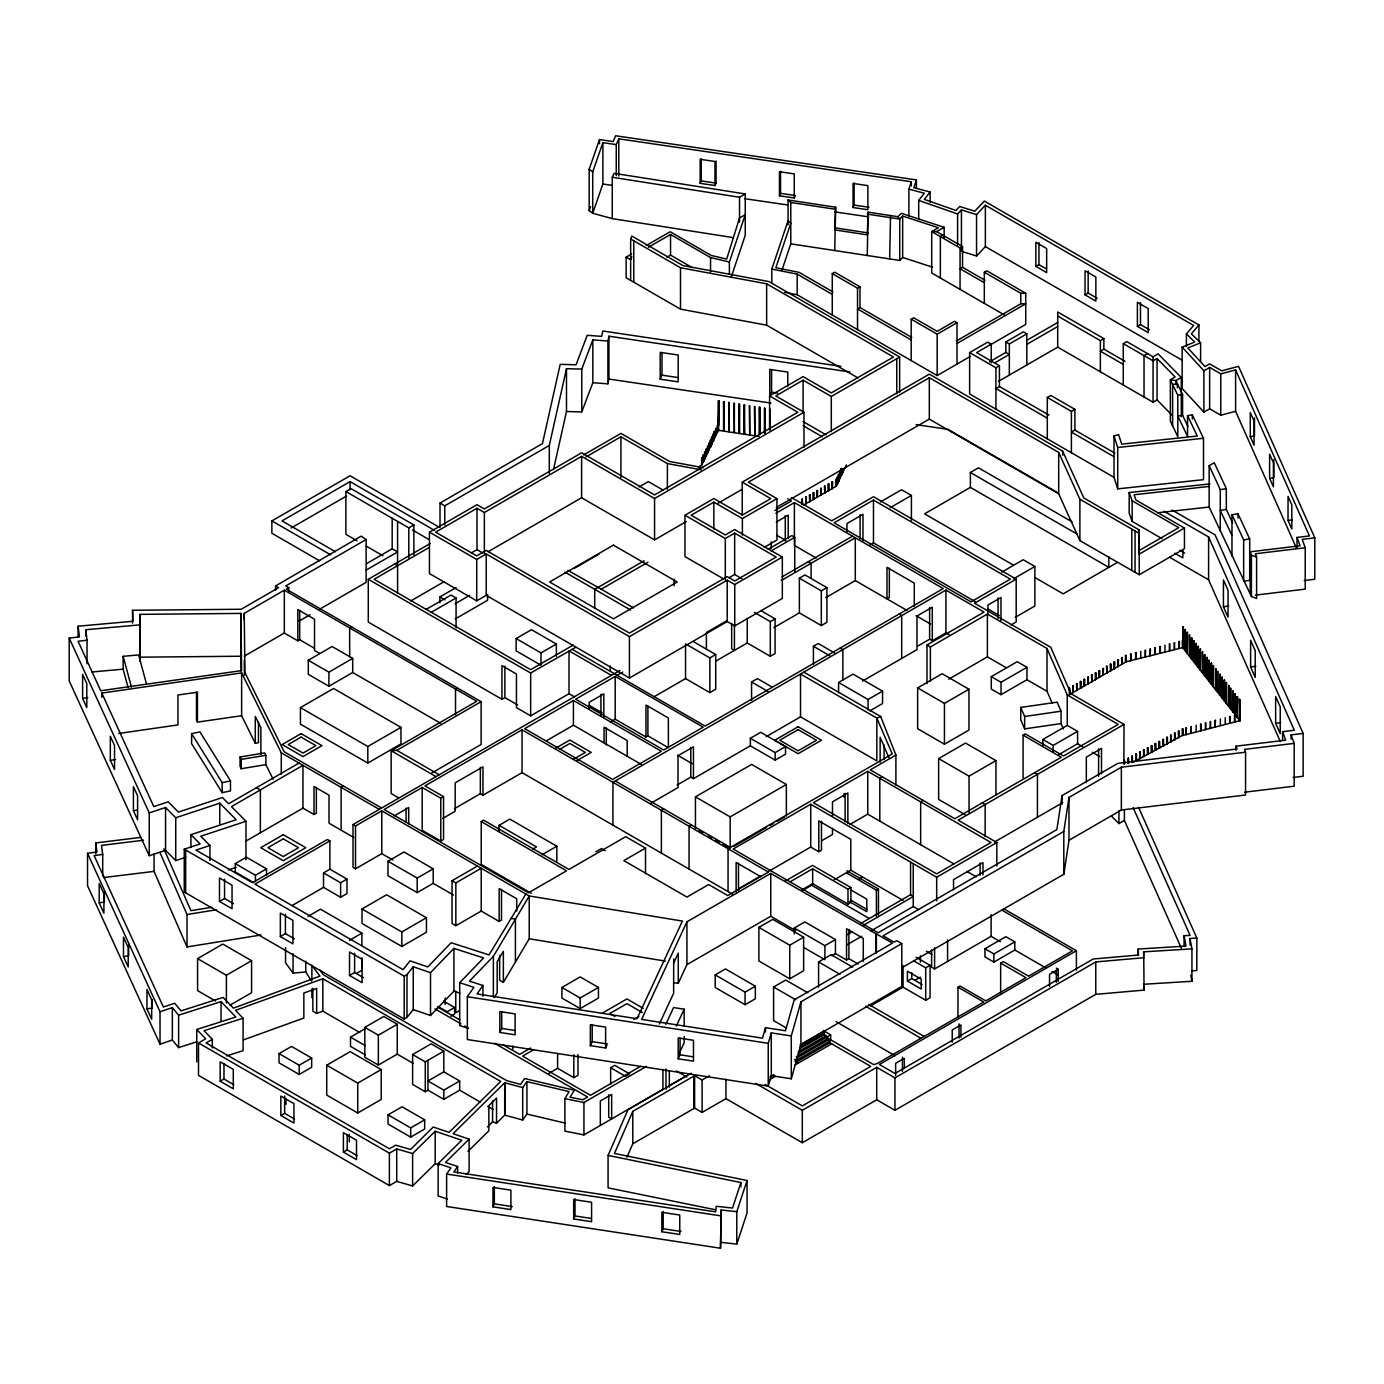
<?xml version="1.0" encoding="UTF-8"?>
<svg xmlns="http://www.w3.org/2000/svg" width="1384" height="1384" viewBox="0 0 1384 1384"><rect width="100%" height="100%" fill="white"/><g stroke="black" fill="none" stroke-linecap="round" stroke-linejoin="round"><path stroke-width="1.5" d="M447.292 1199.046L438.157 1195.966L438.157 1163.546L450.924 1167.854L446.617 1174.047L446.617 1206.485L720.493 1248.23L721.202 1209.979L736.79 1211.692L747.066 1180.5L614.479 1153.443L632.782 1111.369L694.612 1075.679L702.103 1080.004L709.438 1075.766M720.493 1248.23L721.202 1209.979M1163.927 511.18L1208.595 536.975L1294.317 730.25L1282.587 731.669L1285.667 740.181L1236.05 746.166L1237.071 748.969L1117.805 763.397L1062.047 795.592L1056.874 829.587L878.183 932.764L733.157 849.032L810.73 804.242L936.674 877.231L996.843 842.51L996.843 866.055M1063.812 874.273L1063.812 831.455L1068.984 797.443L1121.369 767.203L1245.565 752.187L1245.565 795.004L1121.369 810.021L1068.984 840.278L1063.812 874.273L901.728 967.849M553.479 469.626L566.488 411.498L581.764 411.93L592.836 382.728L607.905 383.818L607.905 341L608.943 336.208L849.932 371.967M607.905 383.818L608.943 379.043L608.943 336.208M549.292 473.311L549.292 445.475L566.488 368.68L581.764 369.113L592.836 339.91L607.905 341M791.285 1035.941L800.938 1001.826L901.797 943.594L901.797 986.411L800.938 1044.66L791.285 1078.776L771.286 1075.714L771.286 1032.879L791.285 1035.941L791.285 1078.776M765.508 1027.707L762.463 1038.138L641.588 1019.403L686.931 921.813L770.75 873.425L892.472 943.127L794.226 999.836L785.472 1030.769L765.508 1027.707L765.508 1031.997M467.809 1028.174L459.696 1025.561L459.696 982.726L473.916 987.311L467.342 996.722L467.342 1039.54L768.241 1086.146L768.241 1043.328L771.286 1032.879M768.241 1086.146L771.286 1075.714M908.907 216.077L908.907 189.175L911.347 181.754L618.821 138.833L616.261 144.611L616.261 175.647M733.157 237.615L612.264 218.62L592.715 213.257L589.169 210.645L589.169 169.263L599.514 139.559L613.112 141.549L615.655 135.77L916.416 179.903L913.838 187.705L930.117 191.995L930.117 202.341M715.614 1209.789L608.078 1187.853L608.078 1155.415L740.924 1182.541L732.517 1208.059L716.272 1206.277L715.597 1211.848L453.866 1171.954L457.637 1166.522L445.51 1162.439L469.107 1139.136L453.07 1133.721L504.71 1082.738L522.702 1087.582L526.923 1081.631L569.118 1091.595L564.88 1098.671L564.88 1131.109L583.944 1134.915L662.936 1089.312L662.936 1069.849M721.202 1242.399L736.79 1244.112L747.066 1212.92L747.066 1180.5M729.385 274.361L729.385 261.991L745.249 214.693L739.523 217.997L726.687 259.067L711.324 255.486L670.185 231.733L646.311 245.504M731.357 276.696L745.249 235.315L745.249 193.95L614.115 173.346L612.264 177.256L612.264 218.62M771.822 283.512L771.822 269.084L788.067 220.713L790.783 223.222L775.836 267.735L799.087 272.371L832.96 291.92M781.96 270.157L790.783 243.843L790.783 202.462L788.067 199.971L788.067 224.831M602.888 142.656L602.888 184.02L592.715 213.257L592.715 171.893L602.888 142.656L616.261 144.611M589.169 210.645L590.536 206.683M858.028 377.936L766.649 325.188L680.495 309.134L630.654 280.398L630.654 239.017L631.831 236.076L682.848 265.538L768.985 281.592L899.635 357.02L899.635 392.191M631.831 256.836L630.654 259.76L626.139 257.147L626.139 277.786L630.654 280.398M608.078 1155.415L627.938 1109.778L691.239 1073.223M626.952 1157.18L632.782 1143.789L632.782 1111.369M716.064 161.028L716.064 183.103L714.992 185.542L700.183 183.363L701.255 180.923L701.255 158.866M780.524 193.345L795.35 195.525L794.26 197.964L779.452 195.801L780.524 193.345L780.524 171.287M853.046 207.531L853.046 183.449L867.872 185.629L867.872 209.711L853.046 207.531L854.136 205.091L854.136 183.017M660.203 379.199L660.203 352.366L678.195 355.031L678.195 381.863L660.203 379.199L662.002 375.168L662.002 352.47M771.58 369.493L771.58 392.191L769.781 396.205L769.781 369.39L787.773 372.054L787.773 386.499M834.76 250.539L835.642 207.219L788.067 199.971M835.642 207.219L834.76 229.917L867.249 234.865L868.131 212.167L898.026 216.717L899.738 219.07L899.738 260.452L790.783 243.843M867.249 255.504L868.131 212.167M890.552 215.575L889.653 258.912M492.963 1206.848L492.963 1187.42L510.904 1190.154L510.904 1209.581L492.963 1206.848L494.33 1203.855L494.33 1186.572M573.651 1218.958L573.651 1199.53L591.591 1202.264L591.591 1221.691L573.651 1218.958L575.017 1215.965L575.017 1198.7M661.829 1231.743L661.829 1212.315L679.752 1215.048L679.752 1234.476L661.829 1231.743L663.196 1228.75L663.196 1211.484M499.832 1032.447L499.832 1011.548L515.107 1013.918L515.107 1034.799L499.832 1032.447L501.7 1028.433L501.7 1011.721M606.867 1045.335L605.621 1047.999L590.345 1045.647L592.214 1041.633L592.214 1024.921M673.627 963.108L678.264 953.144L678.264 983.315L673.697 982.605M659.389 1023.935L673.627 993.297L673.697 958.904M678.264 983.315L686.931 964.631L686.931 921.813M665.791 1024.368L673.593 1007.569L684.163 1009.196L684.163 1025.994M676.343 1026.011L684.163 1009.196M678.956 1054.003L684.163 1042.809L684.163 1036.495M678.212 1058.812L678.212 1037.931L693.488 1040.301L693.488 1061.182L678.212 1058.812L680.08 1054.798L680.08 1038.104M718.417 425.943L718.556 400.737L718.607 430.337M759.003 436.444L718.088 430.251L719.074 400.824M723.538 401.844L724.04 430.995L724.178 401.637M701.601 458.208L702.12 464.886L702.259 458M703.02 455.249L703.539 461.927L703.678 455.042M704.577 451.997L704.421 458.882M705.978 449.056L705.84 455.942M707.397 446.098L707.241 452.983M708.798 443.139L709.179 450.111L709.317 443.226M710.217 440.181L710.061 443.78M711.48 440.821L711.618 437.223L712.137 443.901M712.881 437.863L713.037 434.282L713.538 440.942M714.3 434.905L714.438 431.324L714.438 437.915M715.701 431.946L715.857 428.365L715.701 435.251M717.258 425.407L717.12 432.292M711.999 444.195L712.137 437.309M713.4 441.237L713.538 434.351M728.797 402.363L729.299 431.514M701.601 464.799L701.757 457.914M703.02 461.841L703.159 454.955M718.556 429.801L701.861 464.834L698.142 466.996M710.719 446.859L710.719 440.268M733.918 403.177L734.42 432.327M723.538 430.908L723.676 401.55M738.883 404.284L739.402 433.434L739.54 404.076M744.004 405.097L744.523 434.247L744.661 404.889M749.263 405.616L749.782 434.766M738.883 433.348L739.021 403.99M754.384 406.429L754.903 435.579M744.004 434.161L744.142 404.803M759.366 434.541L759.505 407.242L760.006 434.317M759.868 434.611L760.006 407.328M764.487 433.278L764.625 408.055L764.989 433.348M770.109 409.249L770.109 430.009M836.109 479.279L835.659 486.32L835.659 479.729M837.078 477.238L837.441 484.21L837.579 477.324M838.341 474.591L838.86 481.251L838.998 474.366M839.759 471.633L840.261 478.293L840.399 471.425M841.161 475.266L841.299 468.38L841.299 474.971M838.341 481.182L838.479 474.297M839.759 478.224L839.898 471.338M842.718 472.013L842.718 468.726M846.368 464.92L836.213 486.199L803.395 505.16M835.659 486.32L836.109 485.871M493.379 956.327L529.224 895.967L682.399 921.069L637.038 1018.711L477.048 993.92L482.947 985.46L469.47 981.135L493.379 956.327L493.379 996.999M494.33 997.553L497.167 992.778L497.167 961.707L503.361 951.292L503.361 982.363L499.641 980.218L499.641 955.375M503.361 982.363L529.224 938.784L529.224 895.967L381.759 810.834L355.515 825.988L353.024 824.535L353.024 867.353L355.515 868.806L381.759 853.651L392.883 860.069M525.851 894.012L489.054 954.925L451.149 942.746L427.829 966.932L410.045 960.859L403.038 969.648L254.95 884.151L329.894 840.901L329.894 869.204L346.986 879.082L346.986 893.58L340.62 897.264L323.51 887.386L292.007 905.586M487.445 1126.957L492.583 1121.888L496.545 1123.22L504.71 1115.158L522.702 1120.002L526.923 1114.051L526.923 1081.631M918.699 219.001L918.699 200.386L924.339 193.241L908.907 189.175M930.117 191.995L924.287 199.382L955.946 210.472L959.683 206.493L974.786 211.216L984.318 201.061L1198.925 324.963L1198.925 341.502M413.245 966.776L413.245 1009.593L406.983 1017.43L404.214 1019.022L184.245 892.023L184.245 849.205L404.214 976.204L406.983 974.613L413.245 966.776L430.51 972.658L453.935 948.386L483.604 957.936L459.696 982.726M1186.399 346.363L1186.399 333.942L1193.631 325.465L985.373 205.23L976.55 214.641L976.55 256.005L961.447 251.282L961.447 209.901L976.55 214.641M1198.925 324.963L1191.364 333.838L1200.603 342.782L1200.603 361.397M957.607 245.037L957.607 214.001L961.447 209.901M976.55 256.005L985.373 246.612L985.373 205.23M413.245 1009.593L430.51 1015.493L453.935 991.204L453.935 948.386M898.026 216.717L901.33 213.326L944.148 227.287L944.148 237.633M1004.369 314.947L931.709 272.994L931.709 231.612L938.421 227.737L902.662 216.077L899.738 219.07L867.249 214.122M899.738 260.452L902.662 257.459L902.662 216.077M196.805 1041.789L178.623 1047.601L172.343 1040.041L160.025 1044.176L160.025 1011.756L172.343 1007.604L178.623 1015.181L221.025 1001.618L235.782 1017.015L196.753 1029.488L205.68 1038.796L198.5 1042.948L198.5 1075.368L389.388 1185.586L396.724 1181.365L412.622 1185.967L412.622 1153.547L435.182 1131.264L461.754 1140.243L438.157 1163.546M412.622 1185.967L435.182 1163.702L435.182 1131.264M467.965 1151.419L488.846 1130.814L488.846 1105.66L496.545 1098.048L496.545 1123.22M466.166 1174.48L469.107 1171.556L469.107 1139.136M440.008 527.442L440.008 503.084L542.476 443.555L560.209 364.338L576.055 364.805L587.214 335.309L601.659 336.364L602.818 331.018L840.797 366.327M353.024 824.535L619.928 670.462M626.139 257.147L631.64 253.981M648.421 247.252L670.548 234.484L710.546 257.562L729.385 261.991M612.264 177.256L739.523 197.255L745.249 193.95M666.863 257.234L670.548 255.106L692.363 267.7M319.669 560.849L271.87 533.255L271.87 520.903L350.065 475.75L439.195 527.2M434.49 530.366L350.065 481.615L282.025 520.903L335.43 551.732M357.003 540.781L345.896 534.362L345.896 491.545L350.965 488.604L413.885 524.934L413.885 554.915M291.228 527.944L346.398 496.095M275.589 590.224L275.589 585.934L361.207 536.144L366.137 539.535L366.137 582.353L319.41 609.341M366.137 539.535L285.761 585.934L288.737 587.664L288.737 591.954M244.224 619.79L244.224 613.371L284.325 590.207L476.753 701.307L391.153 750.733L391.153 793.551L398.609 797.859M288.737 587.664L286.211 589.134L481.13 701.671L481.13 744.488L431.652 773.068M832.268 314.998L832.268 273.634L834.742 272.198L860 286.782L860 307.525L911.814 337.437M440.008 503.084L444.766 505.835L549.292 445.475M345.896 491.545L408.799 527.875L413.885 524.934M984.924 280.225L962.537 267.302L962.537 246.56L960.064 247.978L931.709 231.612L936.657 231.612L944.148 227.287M366.673 563.548L392.174 548.825L397.571 551.939L366.137 570.087M942.833 235.176L940.359 236.595L940.359 277.976M764.21 547.372L776.943 540.019L776.943 498.638L742.378 518.585L713.85 502.132L691.135 515.229L725.303 534.968L734.662 529.553L782.341 557.077L782.341 598.459L734.748 625.914L727.206 621.572L629.426 678.022L486.234 595.345L476.719 600.846L429.438 573.547L429.438 532.165L477.013 504.693L484.365 508.949L581.609 452.81L654.563 494.936L797.807 412.242L769.591 395.945L803.083 376.621L831.3 392.9L893.459 357.02L766.649 283.807L680.495 267.752L630.654 239.017M832.268 273.634L857.526 288.201L860 286.782M803.983 447.413L803.983 412.242L654.563 498.499L581.609 456.374L484.365 512.513L477.013 508.274L435.614 532.165L476.719 555.901L486.234 550.399L629.426 633.076L727.206 576.626L734.748 580.986L776.147 557.077L734.662 533.117L725.303 538.532L684.959 515.229L684.959 556.61L723.469 578.841M517.564 704.923L504.883 697.605L501.959 699.283L368.282 622.091L368.282 579.273L430.251 543.497M583.598 454.955L620.932 433.4L669.596 461.495L703.522 467.706M298.84 621.208L310.051 614.721M429.213 547.458L374.095 579.273L530.66 669.666L573.149 645.134M585.916 456.979L620.932 436.773L667.382 463.588L701.325 469.799M244.224 656.189L284.325 633.042L297.82 640.827L299.688 639.737L314.549 648.317M860 307.525L857.526 308.961L911.191 339.945M962.537 267.302L960.064 268.738L984.318 282.734M471.615 552.77L477.013 549.638L482.532 552.839M351.553 626.865L349.668 627.938L349.668 656.673M488.102 551.732L581.609 497.756L654.563 539.881L686.308 521.543M429.438 532.165L476.719 559.465L486.234 553.963L629.426 636.64L727.206 580.19L734.748 584.55L782.341 557.077M352.695 672.503L328.908 686.239L308.303 674.354L308.303 660.272L332.108 646.518L352.695 658.421L352.695 672.503L440.562 723.226M410.615 601.019L444.091 581.695M984.318 303.356L984.318 272.233L986.792 270.797L1025.734 293.287L1025.734 324.41L990.442 344.789M899.635 357.02L831.3 396.464L803.083 380.185L775.767 395.945L803.983 412.242M911.191 360.567L911.191 319.185L913.648 317.766L937.158 331.33L954.545 321.296L957.019 322.714L957.019 364.096M439.887 602.663L439.887 596.937L456.08 587.577M426.22 609.358L451.011 595.051L456.08 597.974L456.08 627.938M639.2 486.874L648.352 481.597L663.057 490.074M431.272 612.282L456.08 597.974M308.303 660.272L328.908 672.157L352.695 658.421M1035.855 266.403L1046.667 272.631L1046.667 248.566L1035.855 242.321L1035.855 266.403L1038.951 264.621L1046.148 268.773M455.198 603.701L469.591 595.38M911.191 319.185L937.158 334.184L957.019 322.714M300.432 707.605L333.579 688.471L400.962 727.378L400.962 743.917L367.815 763.068L300.432 724.161L300.432 707.605L367.815 746.512L400.962 727.378M455.198 618.959L487.601 600.258L487.601 594.532M956.379 340.983L1020.786 303.788L1025.734 303.788L957.019 343.457M574.81 568.046L598.995 554.084M684.959 515.229L713.85 498.551L742.378 515.021L770.767 498.638L742.239 482.168L742.239 515.263M742.239 482.168L929.321 374.164L1062.618 451.115L1083.81 497.946L1139.049 529.847L1139.291 574.723L1079.883 540.625L1058.691 493.794L1058.691 452.412L929.321 377.728L748.415 482.168L776.943 498.638M1187.887 426.393L1182.576 415.269L1177.801 416.03L1187.559 436.41L1187.559 415.667L1192.316 414.906L1203.509 438.278L1203.509 479.66L1117.718 488.863L1114.016 477.324L969.63 393.973L969.63 352.591L987.726 342.142L991.238 344.166L991.238 362.833M991.238 344.166L976.62 352.591L999.421 365.757L999.421 386.499L1048.968 415.113M784.503 292.232L797.184 294.757L937.158 375.566L970.011 356.588M718.071 503.222L742.343 489.192M1085.056 294.878L1095.869 301.107L1095.869 277.042L1085.056 270.797L1085.056 294.878L1088.153 293.097L1097.166 298.287M989.543 361.847L1005.839 352.436L1005.839 341.935L1023.33 331.831L1026.824 333.855L1026.824 364.978M1005.839 341.935L1009.334 343.959L1026.824 333.855M644.183 560.762L594.722 589.324L594.722 608.579M1026.945 340.239L1057.705 322.489M299.065 763.086L228.62 803.758L222.443 797.53L178.398 812.079L168.225 801.838L153.797 806.595L101.811 693.073L241.629 672.918L281.281 752.809L281.281 774.227M567.976 570.398L601.21 589.203L647.92 562.233M516.128 638.56L540.988 652.919L540.988 665.22L516.128 650.861L516.128 638.56L531.491 629.685L556.368 644.044L556.368 656.345M994.854 362.816L1009.334 354.46L1005.839 352.436M1026.824 344.357L1057.705 326.52M969.63 352.591L995.926 367.763L999.421 365.757M457.395 687.969L455.526 689.042L455.526 714.749M776.389 507.392L929.321 419.11L1058.691 493.794M774.902 510.488L791.475 500.922L787.755 498.794M998.469 381.361L1057.705 347.159L1153.062 402.208L1157.059 399.907L1157.059 358.525L1153.062 360.826L1123.272 343.63L1123.272 385.012M775.87 513.291L794.381 502.6L943.248 588.563L705.079 726.064L572.197 649.356L530.66 673.022L368.282 579.273M801.872 504.174L802.236 499.018L802.616 504.174M805.626 497.064L805.99 503.863L806.37 497.064M809.38 494.901L809.744 501.7L810.124 494.901M813.135 492.721L813.498 499.538L813.878 492.721M816.889 490.559L817.252 497.358L817.633 490.559M820.643 488.396L821.006 495.195L821.387 488.396M824.397 486.234L824.76 493.033L825.141 486.234M828.151 484.054L828.514 490.87L828.895 484.054M831.905 481.892L832.268 488.69L832.649 481.892M999.421 386.499L995.926 388.523L1047.307 418.193M540.988 652.919L556.368 644.044M776.286 522.045L788.188 515.177L788.188 538.428M1057.705 316.019L1100.366 340.654L1103.861 338.63L1103.861 349.131L1125.019 361.345M435.891 776.562L391.153 750.733L396.827 750.353L481.13 701.671M572.197 649.356L575.9 647.21M245.919 841.091L302.958 808.152L314.012 814.536L316.348 813.187L316.348 787.323M1137.389 326.382L1148.201 332.61L1148.201 308.546L1137.389 302.3L1137.389 326.382L1140.485 324.6L1149.499 329.79M343.457 786.008L341.121 787.358L341.121 830.175M1103.861 349.131L1100.366 351.155L1123.272 364.39M1123.272 343.63L1126.766 341.606L1153.062 356.795L1158.149 353.854L1181.296 377.469L1181.296 416.774M768.103 549.292L791.804 535.608L794.745 537.303L794.745 571.557M771.044 550.988L794.745 537.303M729.057 577.751L734.662 574.498L741.876 578.668M253.601 882.577L235.263 871.989L235.263 863.633L246.352 857.215L266.541 868.875L266.541 875.138M1047.307 438.815L1047.307 397.45L1050.802 395.426L1074.901 409.335L1074.901 430.078L1114.95 453.208M873.477 500.091L834.102 522.823L970.997 601.867L1010.372 579.135L873.477 500.091L873.477 542.909L975.218 601.659M880.362 501.977L901.555 489.746L911.416 495.437L911.416 520.401M1147.544 353.595L1144.032 355.619L1144.032 397M890.223 507.668L911.416 495.437M501.959 699.283L501.959 665.652L516.457 674.025L516.457 707.639L530.66 715.839L569.014 693.695L574.533 696.879M235.263 863.633L255.435 875.276L266.541 868.875M219.485 901.434L232.045 908.7L232.045 885.206L219.485 877.958L219.485 901.434L224.554 898.51L233.533 903.683M782.133 576.817L852.527 536.179M1047.307 397.45L1071.406 411.359L1074.901 409.335M422.189 787.479L422.189 830.296L440.787 841.039L443.555 839.448L443.555 796.63L440.787 798.222L422.189 787.479L384.095 809.484L528.463 892.818L566.558 870.83L481.234 821.577L481.234 864.394L531.318 893.303M645.515 873.806L645.515 848.098L623.821 860.623L686.948 897.074L708.66 884.549L727.724 895.569L768.414 872.076L522.045 729.835L424.957 785.887L443.555 796.63M573.426 700.512L524.674 728.659L612.628 779.434L661.379 751.287L573.426 700.512L573.426 725.216L641.588 764.573M615.188 676.395L575.658 699.214L663.611 750.007L703.159 727.171L615.188 676.395L615.188 719.213L645.982 736.997L647.902 735.873L668.403 747.706L668.351 717.967L645.982 705.044L645.982 736.997M617.108 675.288L622.696 672.07M781.164 580.571L855.295 537.771L855.295 580.588L907.022 610.465M1108.861 556.697L1108.861 567.353L970.374 487.393L970.374 472.498L978.488 467.809L1072.046 521.837M799.364 612.887L799.364 578.183L804.952 574.948L826.905 587.629L826.905 622.333L821.317 625.551L799.364 612.887L773.864 627.609M726.929 620.672L706.376 632.54L706.376 649.563M394.336 815.816L408.695 807.529L408.695 823.826M869.965 544.933L873.477 542.909M970.374 487.393L924.564 513.845L1013.278 565.053M1074.901 430.078L1071.406 432.102L1114.016 456.703M546.334 740.855L573.426 725.216M323.51 887.386L323.51 872.889L329.894 869.204M1181.296 377.469L1175.916 380.583L1170.362 379.735L1170.362 421.117L1177.801 436.669L1177.801 395.288L1170.362 379.735L1175.137 376.984L1157.059 358.525M799.364 578.183L821.317 590.847L826.905 587.629M1235.601 369.926L1235.601 411.29L1220.774 415.235L1209.651 408.816L1203.907 412.138L1203.907 370.756L1209.651 367.435L1220.774 373.853L1235.601 369.926L1309.437 535.937L1297.033 537.424L1297.033 547.77M754.332 612.368L770.317 621.589L775.075 618.856L775.075 653.559L770.317 656.293L747.239 642.972L715.718 661.171M685.547 678.592L685.547 643.889L709.854 657.919L715.718 654.528L715.718 689.232L709.854 692.623L685.547 678.592L654.113 696.74M555.555 748.294L569.827 740.059L591.227 752.412L576.955 760.646M454.419 808.688L480.352 793.707L482.964 795.212L522.045 772.653L732.897 894.393M559.482 749.419L569.827 743.45L585.346 752.412L573.27 759.384M215.593 1001.03L197.583 990.633L197.583 958.628L222.772 944.078L251.577 960.704L251.577 992.726L229.986 1005.182M442.724 818.446L455.18 811.266L455.18 782.86L482.964 766.822L482.964 795.212M610.327 722.016L615.188 719.213M825.816 597.611L855.295 580.588M323.51 872.889L340.62 882.767L346.986 879.082M433.209 883.355L417.19 892.594L387.987 875.743L387.987 861.246L404.024 851.99L433.209 868.841L433.209 883.355L453.485 895.05M308.009 916.398L320.465 909.201L361.899 933.127L361.899 945.497M280.346 936.57L292.906 943.836L292.906 920.36L280.346 913.094L280.346 936.57L285.415 933.646L294.394 938.819M481.234 821.577L483.639 820.193L568.945 869.446L625.724 836.68L645.515 848.098M197.583 958.628L226.388 975.253L251.577 960.704M499.088 831.749L499.088 825.314L509.848 819.12L556.835 846.247L556.835 861.263M751.564 700.373L751.564 682.001L757.429 678.61L772.064 687.052M813.411 664.666L813.411 646.293L818.255 643.491L834.708 653.006M362.02 908.977L386.62 894.756L426.445 917.748L426.445 932.245L401.827 946.466L362.02 923.474L362.02 908.977L401.827 931.951L426.445 917.748M387.987 861.246L417.19 878.096L433.209 868.841M926.986 683.558L926.986 645.031L984.024 612.091L945.912 590.086L612.939 782.323L612.939 825.141M501.492 889.341L501.492 920.083L499.157 921.433L481.217 911.07L455.838 925.723L452.049 923.543L452.049 880.708L477.428 866.073M349.443 940.324L361.899 933.127M452.049 880.708L455.838 882.906L481.217 868.252L481.217 911.07M1001.843 572.094L1023.209 559.741L1034.869 566.471L1034.869 606.002L1015.285 617.316M532.823 849.067L536.525 846.939L499.088 825.314M243.082 1018.226L204.054 1030.699L212.323 1039.332L206.095 1042.948L389.388 1148.772L395.668 1145.156L410.529 1149.464L433.261 1127.026L449.108 1132.371L500.714 1081.44L322.835 978.747L235.522 1010.337L243.082 1018.226L243.082 1050.664L226.647 1055.906M1255.392 595.137L1305.233 589.117L1305.233 547.753L1255.392 553.756L1256.603 557.112L1256.603 598.493L1251.43 596.539L1209.149 507.046L1209.149 465.664L1214.252 462.723L1226.328 488.673L1226.328 509.433L1232.625 522.962M1013.503 578.823L1034.869 566.471M1011.116 624.893L1016.185 621.952L1016.185 579.135L974.474 603.216L1050.733 647.262L1070.974 693.747L1124.033 724.386L1123.86 763.812M838.583 692.813L838.583 682.485L853.046 674.129L882.542 691.152L882.542 703.556L869.879 710.857M542.199 854.707L556.835 846.247M750.353 745.803L750.353 738.295L760.733 732.292L785.541 746.616L785.541 754.124L775.161 760.127L750.353 745.803L693.436 778.673L690.789 777.133L677.053 785.057M917.73 646.103L929.615 639.235L932.28 640.775L945.912 632.903L949.528 635.014M349.529 975.478L362.089 982.726L362.089 959.25L349.529 952.002L349.529 975.478L354.615 972.537L363.594 977.727M356.57 973.315L361.899 970.236L361.899 957.866M650.324 803.568L678.004 787.582L678.004 755.716L693.436 746.806L693.436 778.673M766.165 736.686L800.523 716.843L876.851 760.906L876.851 718.088L800.523 674.025L800.523 716.843M862.405 681.118L916.986 649.615L916.986 616.018L932.28 607.195L932.28 640.775M926.986 645.031L930.377 646.968L987.398 614.046L1047.013 648.473L1067.254 694.976L1067.254 725.389L1042.861 739.488L1042.861 745.682M663.714 808.931L661.379 810.28L661.379 853.098M595.829 851.835L601.504 848.565L605.223 850.71M695.443 828.445L695.443 796.855L751.633 764.418L786.354 784.468L786.354 816.058M750.353 738.295L775.161 752.602L785.541 746.616M838.583 682.485L868.079 699.508L882.542 691.152M1116.975 562.665L1063.171 593.857L1035.457 577.855M220.16 1081.215L233.29 1088.793L233.29 1069.365L220.16 1061.787L220.16 1081.215L223.966 1079.018L233.81 1084.693M1139.291 574.723L1184.445 548.669L1184.445 528.048L1139.291 554.102L1139.049 550.59L1178.736 527.685L1132.164 500.8L1129.171 492.531L1209.997 483.916M279.049 1053.605L291.505 1046.425L311.659 1058.051L311.659 1067.272L299.203 1074.451L279.049 1062.825L279.049 1053.605L299.203 1065.247L311.659 1058.051M917.627 687.9L942.141 673.748L968.956 689.232L968.956 730.043L944.442 744.194L917.627 728.728L917.627 687.9L944.442 703.383L968.956 689.232M691.394 824.916L689.059 826.265L689.059 869.083M948.767 679.181L987.398 656.864L1006.03 667.624M364.822 1027.378L383.731 1016.461L397.26 1024.264L397.26 1054.141L378.351 1065.057L364.822 1057.255L364.822 1027.378L378.351 1035.18L397.26 1024.264M695.443 796.855L730.164 816.906L786.354 784.468M365.272 1054.868L350.498 1046.339L350.498 1037.135L365.272 1028.606M991.273 676.655L1017.205 661.69L1026.963 667.313L1026.963 679.717L1001.03 694.682L991.273 689.059L991.273 676.655L1001.03 682.295L1026.963 667.313M326.728 1065.213L350.204 1051.65L381.205 1069.555L381.205 1099.432L357.729 1112.995L326.728 1095.09L326.728 1065.213L357.729 1083.118L381.205 1069.555M450.907 1016.202L454.609 1014.057L454.609 1007.517L447.205 1011.791L438.866 1006.981M733.797 846.403L766.425 827.563M770.04 825.469L773.673 823.376M777.306 821.283L784.555 817.114M867.733 771.338L813.394 802.703L936.674 873.875L991.013 842.51L867.733 771.338L867.733 814.155L953.991 863.945M803.81 672.122L880.674 716.514L895.898 755.076L870.259 769.885L954.839 818.722L1061.286 757.273L1023.07 735.198L1023.07 778.016M459.315 1010.735L455.768 1012.777L455.768 991.152M280.848 1115.487L293.962 1123.064L293.962 1103.636L280.848 1096.059L280.848 1115.487L284.654 1113.307L294.481 1118.981M882.317 776.856L879.809 778.31L879.809 821.127M459.678 1090.177L443.814 1099.329L427.967 1090.177L425.286 1091.734L412.622 1084.416L412.622 1054.539L431.168 1043.83L443.814 1051.148L443.814 1071.822L459.678 1080.973L459.678 1090.177L480.196 1102.027M965.461 814.899L938.629 799.416L938.629 758.605L965.53 743.07L995.944 760.629L995.944 795.004M1069.711 688.038L1069.711 694.63M1072.721 685.858L1073.102 692.675L1073.465 685.858M1076.475 683.696L1076.856 690.495L1077.219 683.696M1080.229 681.534L1080.61 688.332L1080.973 681.534M1083.983 679.371L1084.364 686.17L1084.727 679.371M1087.737 677.191L1088.118 684.007L1088.481 677.191M1091.492 675.029L1091.872 681.828L1092.236 675.029M1095.246 672.866L1095.626 679.665L1095.99 672.866M1099 670.686L1099.38 677.503L1099.744 670.686M1102.754 668.524L1103.134 675.34L1103.498 668.524M1106.508 666.361L1106.889 673.16L1107.252 666.361M1110.262 664.199L1110.643 670.998L1111.006 664.199M1114.016 662.019L1114.397 668.835L1114.76 662.019M1117.77 659.857L1118.151 666.656L1118.514 659.857M1121.524 657.694L1121.905 664.493L1122.268 657.694M1125.279 655.514C1128.185 663.749 1124.223 664.908 1125.728 655.272M412.622 1054.539L425.286 1061.839L443.814 1051.148M561.921 987.467L580.19 976.914L598.459 987.467L598.459 998.054L580.19 1008.59L561.921 998.054L561.921 987.467L580.19 998.002L598.459 987.467M1070.749 693.817L1126.213 661.742M1125.659 662.331L1126.022 655.514M738.71 888.649L760.871 875.847M768.258 871.591L810.73 847.06L818.774 851.714L821.456 850.174L821.456 821.387M822.079 840.521L832.493 834.5L832.493 828.376M849.689 824.587L867.733 814.155M1023.07 735.198L1025.302 733.918L1063.517 755.975L1118.22 724.386L1067.254 694.976M443.814 1071.822L427.967 1080.973L443.814 1090.125L459.678 1080.973M923.18 800.436L920.654 801.89L920.654 844.707M784.849 881.331L812.477 865.381L850.883 887.559L850.883 902.42L847.994 904.081L812.65 883.684L801.405 890.171M938.629 758.605L969.042 776.147L995.944 760.629M790.178 881.798L812.65 868.823L847.994 889.22L850.883 887.559M388.056 1114.847L402.035 1106.767L424.663 1119.829L424.663 1129.033L410.685 1137.112L388.056 1124.05L388.056 1114.847L410.685 1127.908L424.663 1119.829M343.405 1152.094L356.518 1159.654L356.518 1140.226L343.405 1132.666L343.405 1152.094L347.194 1149.896L357.037 1155.571M1042.861 739.488L1053.189 745.44L1077.582 731.357L1077.582 743.744L1058.414 754.816M802.512 890.5L811.664 885.224L869.014 918.336M530.712 1048.017L519.64 1054.4L502.79 1044.678M533.757 1049.66L522.581 1056.113L590.466 1095.298L640.567 1066.372M601.694 1013.503L626.935 998.937L643.162 1008.313M686.931 964.631L770.75 916.243L795.886 930.757M834.085 879.861L850.814 870.207L903.095 900.396M758.882 927.384L772.774 919.374L803.637 937.176L803.637 970.789L789.745 978.799L758.882 960.98L758.882 927.384L789.745 945.203L803.637 937.176M1124.033 724.386L958.143 820.176L996.843 842.51M858.755 879.29L862.301 877.231M198.5 1042.948L389.388 1153.166L396.724 1148.928L412.622 1153.547M633.786 1019.437L638.906 1016.479M794.295 934.027L794.295 928.007L804.848 921.917L835.452 939.58L835.452 953.593L846.558 960.012L848.894 958.662L858.184 964.043M715.182 974.872L725.458 968.938L755.335 986.204L755.335 998.798L745.076 1004.715L715.182 987.467L715.182 974.872L745.076 992.12L755.335 986.204M548.393 1073.638L557.614 1068.31L573.824 1077.669L577.993 1075.281L577.993 1054.487M846.748 873.062L876.418 890.189L878.459 889.012L878.459 914.962M994.49 842.008L1062.791 802.582M610.638 1067.739L614.79 1065.334L629.651 1073.915L625.499 1076.32L610.638 1067.739L610.638 1084.364M860.692 923.509L910.568 894.721L910.568 861.886M794.295 928.007L824.899 945.67L835.452 939.58M846.956 934.806L852.475 931.622M863.529 925.239L913.232 896.538L910.568 894.721M786.458 1028.053L773.604 1020.631L773.604 987.017L785.697 980.045L807.754 992.76M846.956 944.788L861.678 936.293M870.882 930.965L913.232 906.52L918.647 909.651M818.584 987.155L818.584 961.949L831.144 954.701L852.596 967.087M831.922 955.635L835.452 953.593M564.88 1098.671L583.944 1102.494L646.397 1066.424M1063.812 831.455L883.096 935.792L894.151 942.175L896.745 940.688L901.797 943.594M1111.404 816.093L1118.964 823.584L1124.396 820.452L1124.396 809.64M669.804 1085.333L685.634 1076.198M913.526 960.773L925.706 967.814L930.065 965.305L930.065 997.726L925.706 1000.234L903.06 987.173L870.484 1005.978M907.385 981.066L921.225 989.058L921.225 979.18L907.385 971.187L907.385 981.066L911.745 978.54L922.125 984.543M800.021 1044.868L822.373 1031.962L824.241 1033.035L824.241 1034.661L800.021 1048.639M914.841 980.356L920.412 977.139M931.605 950.116L931.605 967.226L934.598 968.956L991.117 936.328L1000.338 941.639M632.782 1143.789L694.612 1108.1L702.103 1112.425L725.96 1098.654L802.305 1142.734L876.712 1099.761L894.946 1110.297L1095.765 994.352L1144.084 990.114L1143.686 951.846L1191.935 948.853L1191.935 981.273L1143.686 984.266M800.021 1047.013L824.241 1033.035M798.17 1051.875L826.11 1035.734L826.11 1037.36L827.978 1038.432L827.978 1040.059L796.302 1058.345M798.17 1053.484L830.677 1034.869L830.677 1039.142M796.302 1056.719L827.978 1038.432M1014.818 950.012L993.885 962.088L984.941 956.915L984.941 948.767L1005.857 936.691L1014.818 941.864L1014.818 950.012L1046.408 968.246M796.302 1060.49L829.829 1041.131L829.829 1042.757L796.302 1062.116L796.302 1060.49L794.433 1059.417M770.144 1076.683L773.691 1074.641M770.231 1077.167L773.777 1075.109M768.553 1080.281L775.646 1076.181M795.16 1064.919L831.697 1043.83M984.941 948.767L993.885 953.939L1014.818 941.864M957.97 1017.448L957.97 987.173L959.977 986.014L985.754 1000.891L1025.959 977.692L1000.649 963.074L1000.649 993.331M1000.649 963.074L1003.279 961.551L1028.589 976.17L1072.444 950.843L1002.206 910.309M1076.406 970.184L1076.406 950.721L879.376 1064.486L894.946 1073.482L1093.204 959.008L1138.53 955.029L1138.115 949.061L1186.019 946.085L1184.099 935.74L1190.102 935.359L1133.15 807.668M755.75 1083.43L802.305 1110.297L876.712 1067.341L894.946 1077.859L1095.765 961.932L1144.084 957.693M1058.224 981.464L1058.224 969.284L1049.539 974.301L1049.539 986.481M1124.604 760.525L1124.604 763.83M1127.943 763.241L1128.341 758.086L1128.704 763.259M1131.818 761.148L1132.198 755.993L1132.562 761.165M1135.693 754.107L1136.437 760.716L1136.437 754.124M1139.568 752.014L1140.312 758.622L1140.312 752.031M1143.444 749.92L1144.187 756.512L1144.187 749.938M1147.319 747.827L1148.063 754.418L1148.063 747.827M1151.194 745.716L1151.938 752.325L1151.938 745.734M1155.052 743.623L1155.813 750.232L1155.813 743.641M1158.927 741.53L1159.688 748.139L1159.688 741.547M1162.802 739.437L1163.563 746.045L1163.563 739.454M1166.677 737.343L1167.439 743.935L1167.439 737.361M1170.553 735.25L1171.296 741.841L1171.296 735.25M1174.428 733.139L1175.172 739.748L1175.172 733.157M1178.303 731.046L1179.047 737.655L1179.047 731.063M1182.178 728.953C1185.171 736.876 1181.036 738.606 1182.628 728.711M1182.178 735.544L1133.513 762.082M880.674 716.514L876.851 718.088L892.247 753.969L728.053 848.773L728.053 891.59M1203.907 412.138L1182.161 388.523L1182.161 347.142L1194.773 342.056L1186.399 333.942M1200.603 342.782L1187.835 347.938L1204.98 366.57L1209.651 363.871L1221.709 370.825L1238.542 366.362L1314.8 537.857L1314.8 579.239L1304.299 580.501M243.549 1039.851L303.857 1018.036L303.857 993.055L316.659 988.418L316.659 1013.399L322.835 1011.168L359.736 1032.481M175.733 860.571L165.561 850.312L149.247 855.71L149.247 812.892L165.561 807.495L175.733 817.754L175.733 860.571L185.733 857.267M175.733 817.754L219.779 803.187L236.18 819.726L190.94 834.69L190.94 847.527M245.989 859.81L245.989 821.266L200.749 836.23L209.935 845.486L209.935 860.485M184.245 849.205L200.126 843.946L190.94 834.69M209.935 845.486L195.974 850.105L252.476 882.715L327.402 839.465L329.894 840.901M228.291 869.948L236.145 867.336M1114.016 477.324L1114.016 435.96L1118.601 434.559L1121.68 444.143L1197.298 436.029L1187.559 415.667M1182.732 626.762L1182.939 647.591L1183.424 626.917M1184.894 629.547L1185.102 650.394M1187.057 632.35L1187.282 653.179L1187.541 632.228M1189.237 635.152L1189.444 655.981M1191.399 637.955L1191.607 658.784L1191.884 637.816M1130.572 654.027L1130.797 660.895L1130.797 654.303M1135.416 652.764L1136.126 659.511L1136.126 652.919M1140.762 657.988L1140.762 651.397M1145.122 650.272L1145.329 657.141L1145.606 650.151M1149.966 649.01L1150.173 655.878L1150.45 648.888M1154.81 647.764L1155.017 654.632L1155.017 648.041M1159.654 646.518L1160.363 653.265L1160.363 646.674M1164.982 651.726L1164.982 645.134M1169.342 644.01L1169.566 650.878L1169.826 643.889M1174.186 642.764L1174.41 649.632L1174.67 642.626M1179.047 641.501L1179.255 648.369L1179.255 641.795M1182.369 640.654L1182.369 647.228L1239.977 720.839L1239.787 699.647M1193.562 640.74L1193.786 661.587M1195.724 643.543L1195.949 664.372L1196.208 643.422M1130.572 660.618L1131.057 653.905M1154.81 654.355L1155.294 647.643M1179.047 648.093L1179.531 641.38M1197.904 646.345L1198.111 667.174M1200.066 649.131L1200.291 669.977L1200.551 649.01M1202.229 651.933L1202.454 672.78M1204.409 654.736L1204.616 675.565L1204.893 654.615M1206.779 678.368L1207.056 657.4L1207.281 678.246M1208.734 660.324L1208.959 681.17L1209.218 660.203M1211.121 683.973L1211.398 663.005L1211.606 683.834M1213.076 665.929L1213.284 686.758L1213.56 665.808M1215.463 689.561L1215.723 668.593L1215.948 689.44M1217.401 671.517L1217.626 692.363M1219.788 695.149L1220.065 674.198L1220.273 695.028M1221.743 677.122L1221.968 697.951M1224.131 700.754L1224.39 679.786L1224.615 700.633M1226.086 682.71L1226.293 703.556M1228.473 706.342L1228.733 685.391L1228.957 706.221M1230.411 688.315L1230.636 709.144M1232.798 711.947L1233.075 690.979L1233.282 711.826M1234.753 693.903L1234.961 714.749M1236.915 696.706L1237.14 717.535L1237.625 696.861M1239.631 720.753L1239.58 699.37L1240.116 720.631L1182.749 735.44M1239.891 699.785L1239.493 720.96L1239.58 699.37M1240.116 700.079L1239.095 699.508M1185.967 727.863L1186.192 734.731L1186.192 728.14M1190.811 726.6L1191.036 733.468L1191.036 726.877M1196.139 731.807L1196.139 725.233M1200.516 724.109L1200.724 730.977L1201.001 723.97M1205.36 722.846L1205.568 729.714L1205.845 722.725M1210.204 721.6L1210.412 728.468L1210.689 721.479M1215.048 720.355L1215.256 727.223L1215.256 720.631M1220.377 725.562L1220.377 718.971M1225.221 724.299L1225.221 717.725M1229.58 716.583L1229.805 723.451L1230.065 716.462M1234.424 715.338L1234.649 722.206L1234.909 715.217M1239.095 720.061L1240.116 720.631M1183.112 735.181L1182.922 728.97M1185.967 734.437L1186.451 727.724M1190.811 733.191L1191.295 726.479M1215.048 726.929L1215.533 720.216M191.615 733.641L199.936 731.911L230.488 780.905L230.488 790.921L222.167 792.651L191.615 743.658L191.615 733.641L222.167 782.635L222.167 792.651M222.167 782.635L230.488 780.905M241.629 672.918L241.629 715.736L255.279 743.26L258.462 742.741L258.462 722.102M265.884 764.643L241.248 768.708L240.055 766.321L240.055 756.996L264.707 752.913L265.884 755.301L265.884 764.643L273.132 779.227M240.055 756.996L241.248 759.384L265.884 755.301M211.96 907.264L190.888 910.672L163.883 848.807M159.956 852.492L187.03 914.513L216.631 909.738M154.039 854.066L154.039 871.366L187.03 946.933L261.04 934.996M1177.801 395.288L1182.576 394.526L1182.576 415.269M1209.149 465.664L1220.273 489.607L1226.328 488.673M1226.328 509.433L1220.273 510.367L1231.968 535.487M1231.968 514.744L1238.023 513.81L1249.7 538.93L1249.7 580.311L1243.662 581.245L1243.662 539.881L1231.968 514.744L1231.968 556.126M1243.662 539.881L1249.7 538.93M82.608 698.366L86.794 707.518L86.794 683.506L82.608 674.354L82.608 698.366L87.815 697.571M110.322 760.318L114.526 769.452L114.526 745.457L110.322 736.305L110.322 760.318L115.547 759.522M133.418 810.661L137.604 819.812L137.604 795.8L133.418 786.648L133.418 810.661L136.895 810.124M99.198 902.835L103.921 913.198L103.921 893.77L99.198 883.407L99.198 902.835L104.388 902.039L104.388 891.261M123.47 956.569L128.21 966.914L128.21 947.486L123.47 937.141L123.47 956.569L128.66 955.773L128.66 944.978M146.964 1008.867L151.686 1019.229L151.686 999.802L146.964 989.439L146.964 1008.867L152.154 1008.071L152.154 999.438M1250.271 436.635L1254.06 445.198L1254.06 421.117L1250.271 412.57L1250.271 436.635L1254.492 436.012L1254.492 417.951M1269.612 478.31L1273.418 486.857L1273.418 462.775L1269.612 454.229L1269.612 478.31L1273.851 477.67L1273.851 459.626M1288.037 520.471L1291.826 529.017L1291.826 504.935L1288.037 496.389L1288.037 520.471L1292.258 519.83M1223.439 606.78L1228.041 617.178L1228.041 590.345L1223.439 579.965L1223.439 606.78L1228.663 606.019M1250.617 667.053L1255.219 677.451L1255.219 650.618L1250.617 640.238L1250.617 667.053L1255.842 666.292M1275.633 723.33L1280.235 733.71L1280.235 706.895L1275.633 696.515L1275.633 723.33L1280.857 722.569M118.73 733.468L177.948 724.922L177.948 695.01L197.445 692.19L197.445 722.119L241.629 715.736M1061.078 723.59L1024.662 728.866L1020.735 719.818L1020.735 707.432L1057.134 702.155L1061.078 711.186L1061.078 723.59L1063.396 728.918M1020.735 707.432L1024.662 716.479L1061.078 711.186M160.025 1044.176L87.538 885.76L87.538 853.322L97.001 852.008L95.773 842.925L140.822 837.389M143.538 840.226L101.499 845.399L102.71 854.412L94.129 855.606L163.416 1007.033L174.661 1003.244L181.01 1010.874L223.118 997.414L233.429 1008.158L319.946 976.153L311.884 965.305L311.884 980.443M103.592 877.56L154.039 871.366M1314.8 537.857L1302.206 539.379L1305.233 547.753M1250.219 593.182L1250.219 551.801L1300.06 545.798L1297.033 537.424M1291.099 739.16L1291.099 734.887L1303.14 733.433L1303.14 776.251L1293.106 777.462M1244.562 792.202L1294.178 786.198L1294.178 743.381L1244.562 749.384L1245.565 752.187M149.247 855.71L69.2 680.911L69.2 638.093L79.424 636.882L78.109 626.208L132.881 621.278L132.57 610.275L241.197 609.254L278.582 587.664L275.589 585.934M139.87 614.358L140.165 624.824L85.739 629.72L87.036 640.204L78.092 641.276L100.738 690.737L241.595 670.6L240.92 613.406L139.87 614.358L139.992 661.362M1209.149 486.424L1134.119 494.745L1135.866 500.005L1184.445 528.048M1157.699 512.755L1209.149 507.046M1114.016 435.96L1117.718 447.482L1203.509 438.278M128.141 687.658L123.141 669.181L123.141 656.327L138.642 654.926L146.41 683.679M91.984 671.984L123.141 669.181M285.554 947.659L285.554 962.797L293.045 973.09L305.743 971.949L311.452 981.031M1190.015 944.978L1190.015 938.49L1196.849 938.058L1196.849 970.495L1191.728 970.807M139.87 657.175L240.92 656.224L240.92 613.406M984.318 272.233L1020.786 293.287L1025.734 293.287M701.255 180.923L716.064 183.103M854.136 205.091L868.944 207.254M744.8 198.69L787.496 204.953M834.483 211.856L868.65 216.873M602.888 184.02L612.455 185.421M662.002 375.168L677.97 377.555M771.58 392.191L777.566 393.091M608.943 379.043L771.009 403.09M916.035 424.611L948.023 429.351L1057.843 492.756M790.783 202.462L834.76 209.174M835.642 227.962L868.131 232.91M446.617 1174.047L720.493 1215.809M663.196 1228.75L681.136 1231.483M494.33 1203.855L512.27 1206.589M575.017 1215.965L590.968 1218.387M467.342 996.722L768.241 1043.328M680.08 1054.798L693.436 1056.874M592.214 1041.633L607.489 1044.003M501.7 1028.433L515.056 1030.509M841.161 468.674L841.68 475.352M836.472 486.251L836.611 479.366M529.224 938.784L665.375 961.101M511.146 918.353L515.419 919.201L515.419 962.018M771.822 269.084L797.184 274.136L832.268 294.377M526.923 1114.051L565.104 1123.081M453.935 991.204L459.869 993.124M902.662 257.459L932.47 267.164M435.182 1163.702L439.282 1165.086M918.699 200.386L957.607 214.001M1250.219 551.801L1251.43 555.174L1256.603 557.112M1058.691 452.412L1079.883 499.243L1139.291 533.359M985.373 246.612L1182.472 360.394M936.657 231.612L962.537 246.56M1103.861 338.63L1057.705 311.988L1057.705 347.159M1172.11 510.039L1215.065 534.847L1303.14 733.433M1129.171 492.531L1129.171 513.153L1132.164 521.422L1161.972 538.635M1179.756 550.244L1184.669 553.098M1174.67 553.185L1182.87 557.925L1182.87 549.673M1169.515 557.216L1208.595 579.792L1280.321 741.513M970.374 472.498L1077.046 534.068M803.083 421.566L826.006 434.801M803.083 425.684L822.39 436.825M1016.185 579.135L873.477 496.735L831.749 520.817L791.406 497.531M1125.659 661.898L1183.424 647.47M988.176 609.133L999.283 615.551M776.632 535.176L785.904 540.538M816.179 558.012L794.381 545.434L794.381 502.6M916.104 615.707L930.584 624.063M1026.963 679.717L1047.013 691.291L1052.082 702.916M808.308 561.714L811.076 563.305L811.076 578.287M899.029 614.081L901.693 615.62L901.693 658.438M1067.254 725.389L1077.582 731.357M1077.582 743.744L1083.118 746.945M1092.357 752.291L1099.744 756.546M840.192 648.058L842.856 649.58L842.856 680.011M760.871 610.655L775.075 618.856M1034.54 772.704L1037.446 774.383L1037.446 817.2M813.411 646.293L829.881 655.791M982.242 802.893L985.149 804.571L985.149 836.697M693.298 641.571L715.718 654.528M601.21 589.203L633.439 607.801M564.966 572.146L630.481 609.963M751.564 682.001L768.016 691.498M412.415 529.986L428.936 539.5M966.949 871.436L976.204 876.781M611.296 675.288L569.014 650.878L569.014 693.695M1004.282 909.08L1076.406 950.721M366.258 546.126L382.918 555.745M394.682 564.032L397.589 565.71L397.589 593.546M439.887 596.937L444.956 599.86M1056.355 968.194L1058.224 969.284M271.87 520.903L330.69 554.863M677.503 755.18L692.156 763.657M1051.996 971.464L1057.566 974.682M589.238 705.373L602.109 712.795M846.922 870.813L878.459 889.012M850.866 889.947L866.782 899.15L866.782 911.658L849.084 901.451M851.125 900.292L867.024 909.478M926.415 951.275L931.899 954.441M615.292 780.974L730.389 847.423M699.093 830.556L702.761 832.666M708.245 835.832L711.895 837.943M715.545 840.053L719.213 842.164M722.863 844.275L728.347 847.441M916.139 957.244L930.065 965.305M957.97 987.173L983.747 1002.051L877.491 1063.396L873.736 1064.677L825.487 1036.806M760.439 876.505L736.132 862.491L736.132 892.04M319.808 653.525L314.531 650.48L314.531 619.236L297.82 609.583L297.82 640.827M803.308 947.227L824.899 959.7L824.899 945.67M818.584 961.949L840.036 974.353M868.737 1004.438L924.166 1036.443M865.571 1006.254L921.017 1038.277M396.827 750.353L439.057 774.729M836.144 1021.703L895.137 1055.767M773.604 987.017L795.644 999.75M823.238 1030.578L830.677 1034.869M824.241 1034.661L826.11 1035.734M827.978 1040.059L829.829 1041.131M828.514 1041.996L870.761 1066.389L802.305 1105.92L765.092 1084.433M381.482 807.962L284.222 751.806L244.933 672.641L244.224 613.371M281.281 752.809L379.268 809.38M794.987 1061.355L798.17 1063.189M353.837 837.528L329.011 823.186L329.011 795.177L314.012 786.527L314.012 814.536M256.473 787.669L260.365 789.935L260.365 832.753M642.332 1012.517L626.935 1003.642L609.825 1013.503L614.963 1016.479M676.413 1070.974L686.862 1076.994M443.451 1001.064L454.609 1007.517M437.292 1006.86L459.748 1019.835M434.87 1008.832L460.958 1023.883M464.678 1026.028L468.397 1028.174M494.486 1043.242L587.612 1097.01L582.854 1099.761L570.104 1097.218L574.274 1090.246L524.674 1078.534L520.54 1084.381L506.786 1080.679L323.493 974.855L319.756 969.873M397.26 1054.141L413.314 1063.414M487.652 1106.335L493.24 1109.553M316.659 1013.399L312.853 1011.202L312.853 988.314M350.498 1037.135L365.272 1045.647M1178.303 737.637L1178.684 730.838M1174.428 739.731L1174.808 732.932M1170.553 741.824L1170.933 735.025M1166.677 743.935L1167.075 737.136M1162.802 746.028L1163.2 739.229M1158.927 748.121L1159.325 741.322M1155.052 750.214L1155.45 743.416M1151.194 752.308L1151.574 745.509M1147.319 754.401L1147.699 747.602M1143.444 756.512L1143.824 749.713M1139.568 758.605L1139.949 751.806M1135.693 760.698L1136.074 753.899M589.169 169.263L592.715 171.893M245.989 821.266L231.457 806.612L302.958 765.335L302.958 808.152M1157.059 399.907L1172.127 415.286M1182.161 347.142L1203.907 370.756M1159.654 653.11L1160.138 646.38M1135.416 659.355L1135.901 652.643M1182.576 394.526L1175.916 380.583L1175.916 384.717M69.2 638.093L149.247 812.892M87.538 853.322L160.025 1011.756M1138.565 807.356L1196.849 938.058M1124.396 820.452L1181.348 948.144M1235.601 411.29L1296.41 548.012M888.961 757.775L880.138 737.257L880.138 762.307M197.445 722.119L196.476 719.87L196.476 692.087M1291.099 734.887L1294.178 743.381M123.141 656.327L131.463 687.121M1190.015 938.49L1191.935 948.853M1190.776 975.063L1191.935 981.273M1143.824 986.221L1144.084 990.114M244.276 660.428L244.449 675.254M240.92 656.224L241.093 671.05M1282.587 731.669L1282.587 740.232M1251.43 555.174L1251.43 596.539M1238.023 513.81L1238.023 517.962M1237.4 696.584L1237.14 717.535M1236.05 746.166L1236.05 750.457M1235.237 693.782L1235.237 714.334M1233.075 690.979L1233.075 711.532M1230.895 688.177L1230.895 708.746M1228.733 685.391L1228.733 705.944M1226.57 682.589L1226.57 703.141M1224.39 679.786L1224.39 700.339M1222.228 676.984L1222.228 697.553M1220.774 373.853L1220.774 415.235M1220.273 489.607L1220.273 530.989M1220.065 674.198L1220.065 694.751M1217.903 671.396L1217.903 691.948M1215.723 668.593L1215.723 689.163M1213.284 666.206L1213.284 686.758M1211.398 663.005L1211.398 683.558M1209.651 367.435L1209.651 408.816M1208.959 660.618L1208.959 681.17M1208.595 536.975L1208.595 579.792M1207.056 657.4L1207.056 677.97M1204.616 655.013L1204.616 675.565M1202.713 651.812L1202.713 672.364M1200.291 649.425L1200.291 669.977M1198.388 646.207L1198.388 666.777M1195.949 643.819L1195.949 664.372M1194.046 640.619L1194.046 661.171M1192.316 414.906L1192.316 419.058M1191.607 638.232L1191.607 658.784M1189.721 635.031L1189.721 655.583M1187.282 632.626L1187.282 653.179M1185.379 629.426L1185.379 649.978M1184.099 935.74L1184.099 946.552M1183.216 626.623L1182.939 647.591M1177.369 387.797L1177.369 383.662L1172.611 384.423L1172.611 425.788M1153.062 356.795L1153.062 402.208M1143.686 951.846L1143.686 956.154M1140.485 302.525L1140.485 324.6M1139.049 529.847L1139.049 550.59M1138.115 949.061L1138.115 955.548M1135.053 530.902L1135.053 572.284M1132.198 755.993L1132.198 762.584M1132.164 500.8L1132.164 521.422M1131.801 529.224L1131.801 570.606M1128.341 758.086L1128.306 763.466M1124.241 760.3L1124.223 764.037M1121.905 657.469L1121.905 664.493M1121.369 767.203L1121.369 810.021M1118.964 810.609L1118.964 823.584M1118.151 659.649L1118.151 666.656M1117.718 447.482L1117.718 488.863M1114.397 661.812L1114.397 668.835M1110.643 663.974L1110.643 670.998M1106.889 666.137L1106.889 673.16M1103.134 668.316L1103.134 675.34M1101.508 773.864L1101.508 748.398L1086.319 757.169L1086.319 782.635M1100.366 340.654L1100.366 371.777M1099.38 670.479L1099.38 677.503M1098.585 748.848L1098.585 776.424M1095.626 672.641L1095.626 679.665M1095.765 961.932L1095.765 994.352M1091.872 674.804L1091.872 681.828M1088.153 271.022L1088.153 293.097M1088.118 676.984L1088.118 684.007M1084.364 679.146L1084.364 686.17M1080.61 681.309L1080.61 688.332M1079.883 499.243L1079.883 540.625M1076.856 683.488L1076.856 690.495M1073.102 685.651L1073.102 692.675M1071.406 411.359L1071.406 452.724M1069.348 687.813L1069.348 694.837M1068.984 797.443L1068.984 840.278M1062.618 451.115L1062.618 455.249M1062.047 795.592L1062.047 804.156M1056.355 970.219L1056.355 982.398M1053.189 745.44L1053.189 751.633M1047.013 648.473L1047.013 691.291M1038.951 242.546L1038.951 264.621M1024.662 716.479L1024.662 728.866M1020.786 293.287L1020.786 303.788M1009.334 343.959L1009.334 375.081M1001.03 682.295L1001.03 694.682M1000.961 620.378L1000.961 597.542L987.934 605.067L987.934 613.371M998.054 597.94L998.054 618.7M995.926 367.763L995.926 409.145M993.885 953.939L993.885 962.088M991.117 914.703L991.117 936.328M987.398 614.046L987.398 656.864M982.969 874.896L982.969 862.613L953.541 879.618L953.541 889.843M980.062 862.976L980.062 875.276M969.042 776.147L969.042 812.668M960.929 1037.135L960.929 1024.956L952.244 1029.973L952.244 1042.152M960.064 247.978L960.064 289.36M959.06 1023.866L959.06 1038.069M947.573 939.84L947.573 961.465M945.912 590.086L945.912 632.903M944.442 703.383L944.442 744.194M937.158 334.184L937.158 375.566M936.674 877.231L936.674 900.794M934.598 947.573L934.598 968.956M930.377 646.968L930.377 681.222M929.615 607.766L929.615 639.235M929.321 377.728L929.321 419.11M925.706 967.814L925.706 1000.234M920.412 955.756L920.412 962.174M916.416 179.903L916.416 188.172M914.288 606.261L914.288 583.131L886.988 567.371L886.988 598.891L889.341 597.542L889.341 568.132M913.232 863.702L913.232 906.52M911.745 972.623L911.745 978.54M911.347 181.754L911.347 185.888M904.323 1068.448L904.323 1058.31L895.638 1063.327L895.638 1075.506M903.06 965.548L903.06 987.173M902.437 1057.22L902.437 1071.424M896.763 358.681L896.763 393.852M895.898 755.076L895.898 785.057M894.946 1077.859L894.946 1110.297M884.099 745.042L884.099 759.66M876.712 1067.341L876.712 1099.761M876.418 890.189L876.418 916.121M876.349 933.819L876.349 953.074M875.847 934.114L875.847 953.368M868.079 699.508L868.079 709.836M863.287 961.344L863.287 938.421L846.558 928.768L846.558 960.012M862.976 540.815L862.976 514.312L846.973 523.55L846.973 531.698M860.069 514.675L860.069 539.137M857.526 288.201L857.526 329.582M850.814 870.207L850.814 839.361L818.774 820.868L818.774 851.714M848.894 929.494L848.894 958.662M847.994 889.22L847.994 904.081M847.873 823.584L847.873 792.946L832.493 801.838L832.493 816.127M845.105 793.395L845.105 821.975M844.084 793.534L844.084 797.288M843.219 468.795L843.081 472.394M842.562 469.02L842.562 472.307M840.261 471.719L840.261 478.293M838.86 474.66L838.86 481.251M837.441 477.618L837.441 484.21M836.023 479.504L836.023 486.528M832.268 481.667L832.268 488.69M831.3 396.464L831.3 431.635M828.514 483.846L828.514 490.87M824.76 486.009L824.76 493.033M821.317 590.847L821.317 625.551M821.006 488.171L821.006 495.195M817.252 490.351L817.252 497.358M813.498 492.514L813.498 499.538M812.65 868.823L812.65 883.684M810.73 804.242L810.73 847.06M809.744 494.676L809.744 501.7M805.99 496.839L805.99 503.863M803.083 380.185L803.083 413.28M802.236 499.018L802.236 504.382M802.305 1110.297L802.305 1142.734M800.938 1001.826L800.938 1044.66M797.184 274.136L797.184 294.757M794.26 197.964L794.26 173.9L779.452 171.72L779.452 195.801M789.745 945.203L789.745 978.799M785.282 515.609L785.282 540.988M775.161 752.602L775.161 760.127M771.199 541.905L771.199 548.237M770.75 873.425L770.75 916.243M770.317 621.589L770.317 656.293M769.591 395.945L769.591 429.94M766.649 283.807L766.649 325.188M764.625 408.055L764.625 432.967M759.505 407.242L759.505 434.23M754.903 406.515L754.747 435.873M749.782 405.702L749.644 435.06M747.239 618.475L747.239 642.972M745.076 992.12L745.076 1004.715M742.378 518.585L742.378 535.141M740.924 1182.541L740.924 1186.866M739.523 197.255L739.523 222.115M739.402 404.37L739.402 433.434M738.468 863.253L738.468 890.691M736.79 1211.692L736.79 1244.112M734.662 533.117L734.662 574.498M734.748 584.55L734.748 625.914M734.42 403.263L734.281 432.621M734.42 624.859L734.42 650.376L731.652 648.785L731.652 623.267M730.164 816.906L730.164 848.496M729.299 402.45L729.16 431.808M727.206 580.19L727.206 621.572M725.96 1079.191L725.96 1098.654M725.303 538.532L725.303 579.913M718.556 400.737L718.556 425.649M717.777 425.493L717.621 432.379M715.857 428.365L715.857 433.313M714.992 185.542L714.992 161.478L700.183 159.298L700.183 183.363M714.438 431.324L714.438 434.611M713.85 502.132L713.85 529.017M713.037 434.282L713.037 437.569M711.618 437.223L711.618 440.527M710.546 257.562L710.546 272.008M710.58 440.562L710.58 447.153M709.854 657.919L709.854 692.623M709.179 443.52L709.179 450.111M707.899 446.167L707.76 453.052M706.497 449.125L706.359 456.011M705.079 452.084L704.94 458.969M702.103 1080.004L702.103 1112.425M694.612 1075.679L694.612 1108.1M693.765 1076.164L693.765 1108.584M690.789 747.395L690.789 777.133M680.495 267.752L680.495 309.134M674.077 579.256L674.077 585.674M670.548 234.484L670.548 255.106M669.337 1071.043L669.337 1087.115M667.382 463.588L667.382 489.279M665.981 1068.95L665.981 1089.052M654.563 498.499L654.563 539.881M647.902 706.065L647.902 735.873M633.786 240.781L633.786 282.163M629.426 636.64L629.426 678.022M627.194 756.269L627.194 740.561L604.047 727.206L604.047 742.897M620.932 436.773L620.932 477.445M618.821 138.833L618.821 176.079M610.292 665.981L610.292 670.185M608.701 1094.744L608.701 1117.199L611.659 1118.912L611.659 1094.415L600.327 1100.955L600.327 1125.451M606.279 728.019L606.279 744.921M605.621 1047.999L605.621 1027.118L590.345 1024.748L590.345 1045.647M603.839 717.258L603.839 693.834L589.221 702.276L589.221 708.66M600.933 694.284L600.933 715.58M599.514 139.559L599.514 143.694M592.836 339.91L592.836 382.728M583.944 1102.494L583.944 1134.915M581.764 369.113L581.764 411.93M581.609 456.374L581.609 497.756M580.19 998.002L580.19 1008.59M573.824 1054.798L573.824 1077.669M566.488 368.68L566.488 411.498M557.614 1053.466L557.614 1068.31M530.66 673.022L530.66 715.839M522.702 1087.582L522.702 1120.002M522.045 729.835L522.045 772.653M516.699 911.07L516.699 898.77L499.157 888.649L499.157 921.433M512.876 1046.01L512.876 1049.28M504.883 666.085L504.883 697.605M505.056 1082.824L505.056 1115.262M504.71 1082.738L504.71 1115.158M492.583 1100.903L492.583 1121.888M486.234 553.963L486.234 595.345M484.365 512.513L484.365 553.894M482.947 985.46L482.947 996.169M480.352 767.341L480.352 793.707M477.013 508.274L477.013 549.638M476.719 559.465L476.719 600.846M457.637 1166.522L457.637 1173.009M455.838 882.906L455.838 925.723M445.146 997.985L445.146 1004.473M444.766 505.835L444.766 525.107M443.814 1090.125L443.814 1099.329M440.787 798.222L440.787 841.039M430.51 972.658L430.51 1015.493M427.967 1060.3L427.967 1090.177M425.286 1061.839L425.286 1091.734M417.19 878.096L417.19 892.594M410.685 1127.908L410.685 1137.112M408.799 527.875L408.799 557.838M406.983 974.613L406.983 1017.43M406.083 808.048L406.083 822.321M404.214 976.204L404.214 1019.022M401.827 931.951L401.827 946.466M397.571 521.387L397.571 564.205M396.724 1148.928L396.724 1181.365M392.174 518.273L392.174 548.825M389.388 1153.166L389.388 1185.586M381.759 810.834L381.759 853.651M378.351 1035.18L378.351 1065.057M367.815 746.512L367.815 763.068M357.729 1083.118L357.729 1112.995M355.515 825.988L355.515 868.806M354.615 953.334L354.615 972.537M350.065 481.615L350.065 489.849M349.287 1134.534L349.287 1141.904M347.194 1134.793L347.194 1149.896M340.62 882.767L340.62 897.264M328.908 672.157L328.908 686.239M322.835 978.747L322.835 1011.168M311.884 989.093L311.884 997.743M305.743 961.153L305.743 971.949M299.688 610.586L299.688 639.737M299.203 1065.247L299.203 1074.451M293.045 953.628L293.045 973.09M285.986 1098.775L285.986 1104.294M285.415 914.426L285.415 933.646M284.654 1096.024L284.654 1113.307M284.325 590.207L284.325 633.042M260.884 754.539L260.884 727.707L255.279 716.445L255.279 743.26M255.435 875.276L255.435 881.556M241.248 759.384L241.248 768.708M226.388 975.253L226.388 1003.002M224.554 879.29L224.554 898.51M223.966 1063.915L223.966 1079.018M221.025 1001.618L221.025 1021.081M219.779 803.187L219.779 824.604M212.323 1039.332L212.323 1047.982M196.753 1029.488L196.753 1061.926M187.03 914.513L187.03 946.933M185.664 850.018L185.664 892.836M178.623 1015.181L178.623 1047.601M172.343 1007.604L172.343 1040.041M165.561 807.495L165.561 850.312M140.165 624.824L140.165 661.223M132.57 610.275L132.57 623.129M102.71 854.412L102.71 876.037M101.811 693.073L101.811 697.363M95.773 842.925L95.773 853.738M87.036 640.204L87.036 663.749M85.739 629.72L85.739 636.138M78.109 626.208L78.109 636.917M613.406 545.14L549.586 581.989L613.406 618.838L677.226 581.989L613.406 545.14M301.107 733.624L282.163 744.557L303.01 756.598L321.953 745.647L301.107 733.624M301.107 737.118L288.235 744.557L303.01 753.086L315.881 745.647L301.107 737.118M283.236 834.708L260.728 847.7L283.236 860.692L305.76 847.7L283.236 834.708M283.236 838.86L267.942 847.7L283.236 856.54L298.546 847.7L283.236 838.86M798.101 726.738L774.746 740.232L798.101 753.709L821.456 740.232L798.101 726.738M798.101 729.627L779.746 740.232L798.101 750.82L816.473 740.232L798.101 729.627"/></g></svg>
